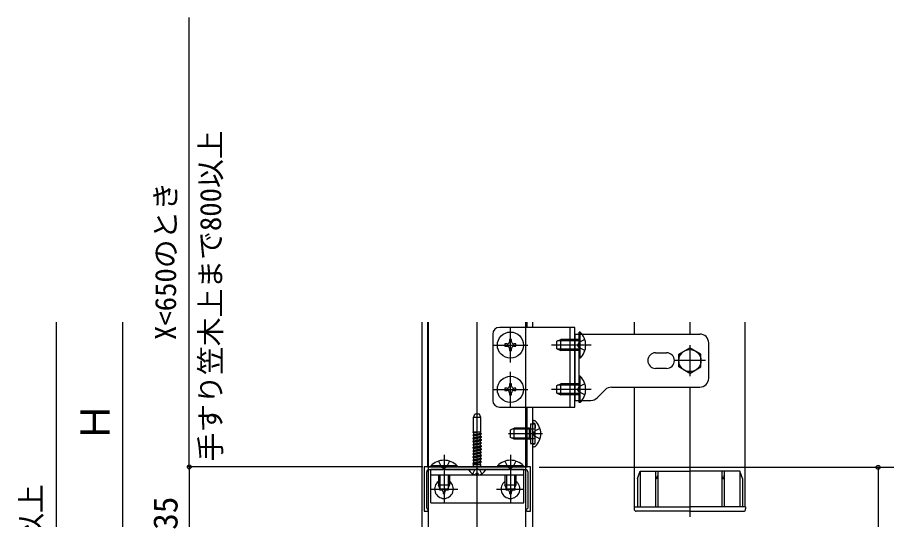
# Model space of a CAD drawing. Units: millimetres, scale not verified. Extents: x -876 to 875, y -1310 to 1303.
# Drawn here: x 177.4 to 569.8, y 48.9 to 275.7 of the extents above; entities that cross this region are included whole.
import ezdxf
from ezdxf.enums import TextEntityAlignment as Align

# ---------------------------------------------------------------- set-up
doc = ezdxf.new("R2010")
doc.units = ezdxf.units.MM
doc.header["$LTSCALE"] = 6
for name, color, linetype in [('0-2_YKK_11', 7, 'Continuous'), ('0-3_YKK_12', 2, 'Continuous'), ('0-4_YKK_13', 4, 'Continuous'), ('0-5_YKK_A1', 4, 'Continuous'), ('0-6_YKK_D', 6, 'Continuous'), ('0-8_YSS_K', 3, 'Continuous')]:
    doc.layers.add(name, color=color, linetype=linetype)
doc.styles.add('ＭＳ ゴシック', font='')
doc.styles.get('ＭＳ ゴシック').set_extended_font_data('MS Gothic')

msp = doc.modelspace()

# ---------------------------------------------------------------- linework, layer by layer
at = {"layer": '0-2_YKK_11'}
for points in [[(409, 72.721), (361, 72.721), (361, 52.721), (362.5, 52.721), (363, 53.221), (362.5, 53.721), (362.2, 54.021), (362.2, 70.521)], [(363.2, 71.521), (369.542, 71.521), (369.725, 71.641), (370.275, 71.641), (370.458, 71.521), (384.542, 71.521), (384.725, 71.641), (385.275, 71.641), (385.458, 71.521), (399.542, 71.521), (399.725, 71.641), (400.275, 71.641), (400.458, 71.521), (406.8, 71.521)], [(407.8, 70.521), (407.8, 54.021), (407.5, 53.721), (407, 53.221), (407.5, 52.721), (409, 52.721), (409, 72.721)]]:
    msp.add_lwpolyline(points, dxfattribs=at)
for centre, start, end in [((363.2, 70.521), 90.00001, 179.99999), ((406.8, 70.521), 0.00001, 89.99999)]:
    msp.add_arc(centre, 1, start, end, dxfattribs=at)
at = {"layer": '0-3_YKK_12'}
for p, q in [((362.5, 138.1), (362.5, 72.721)), ((407.5, 135.721), (407.5, 138.1)), ((410, 138.1), (410, 135.721)), ((456, 132.721), (456, 138.1)), ((481, 138.1), (481, 132.721)), ((506, 54.721), (506, 138.1)), ((456, 54.721), (456, 108.721)), ((481, 108.721), (481, 50.221)), ((407.5, 72.721), (407.5, 99.721)), ((410, 99.721), (410, 37.721)), ((362.5, 72.721), (407.5, 72.721))]:
    msp.add_line(p, q, dxfattribs=at)
msp.add_lwpolyline([(360, 138.1), (360, 37.721), (410, 37.721)], dxfattribs=at)
at = {"layer": '0-4_YKK_13'}
for p, q in [((400, 119.821), (400, 135.621)), ((427, 99.721), (427, 135.721)), ((431, 121.821), (431, 133.621)), ((392, 132.721), (392, 102.721)), ((421, 129.421), (422.7, 130.221)), ((431, 129.567), (421.31, 129.567)), ((431, 130.221), (422.7, 130.221)), ((429, 132.721), (485.5, 132.721)), ((429, 132.721), (429, 102.721)), ((431, 102.721), (431, 132.721)), ((392.1, 127.721), (407.9, 127.721)), ((401.5, 127.221), (402.5, 127.221)), ((436.5, 127.721), (418.5, 127.721)), ((421, 126.021), (421, 129.421)), ((421, 126.021), (422.7, 125.221)), ((431, 125.876), (421.31, 125.876)), ((481, 127.721), (481, 113.721)), ((489.5, 112.721), (489.5, 128.721)), ((431.509, 121.821), (431, 121.821)), ((465.5, 124.221), (470.5, 124.221)), ((488, 120.721), (474, 120.721)), ((400, 99.821), (400, 115.621)), ((470.5, 117.221), (465.5, 117.221)), ((421, 109.421), (422.7, 110.221)), ((431, 110.221), (422.7, 110.221)), ((431, 101.821), (431, 113.621)), ((392.1, 107.721), (407.9, 107.721)), ((401.5, 107.221), (402.5, 107.221)), ((436.5, 107.721), (418.5, 107.721)), ((421, 106.021), (421, 109.421)), ((421, 106.021), (422.7, 105.221)), ((431, 109.567), (421.31, 109.567)), ((442.828, 107.55), (439.172, 103.893)), ((445.657, 108.721), (485.5, 108.721)), ((431, 105.876), (421.31, 105.876)), ((429, 102.721), (436.343, 102.721)), ((395, 99.721), (429, 99.721)), ((431.509, 101.821), (431, 101.821)), ((383.384, 88.521), (383.384, 95.021)), ((386.07, 96.521), (383.93, 96.521)), ((385, 68.021), (385, 97.183)), ((386.616, 95.021), (386.07, 96.521)), ((386.616, 88.521), (386.616, 95.021)), ((409.1, 92.221), (411.1, 92.221)), ((410, 92.972), (410, 82.47)), ((410.574, 92.413), (410.329, 92.502)), ((410.545, 93.621), (410.743, 93.621)), ((411.1, 83.221), (411.1, 92.221)), ((411.1, 91.662), (411.1, 90.421)), ((383, 88.502), (383.033, 88.521)), ((383, 88.402), (383.752, 88.521)), ((383, 88.502), (383.12, 88.521)), ((383, 88.502), (383, 88.402)), ((383, 88.402), (383.5, 88.114)), ((383, 87.092), (387, 87.726)), ((383, 86.992), (387, 87.626)), ((383, 87.092), (383.5, 87.381)), ((383, 87.092), (383, 86.992)), ((383, 86.992), (383.5, 86.704)), ((383.033, 88.521), (386.616, 88.521)), ((383.5, 88.114), (385.431, 88.521)), ((383.5, 87.382), (383.5, 88.114)), ((383.5, 87.381), (386.5, 88.015)), ((383.5, 86.704), (386.5, 87.337)), ((383.5, 85.972), (383.5, 86.704)), ((383.5, 85.971), (386.5, 86.605)), ((386.5, 88.015), (386.5, 88.521)), ((387, 87.726), (386.5, 88.015)), ((387, 87.626), (386.5, 87.337)), ((386.5, 86.605), (386.5, 87.337)), ((387, 86.316), (386.5, 86.605)), ((387, 87.626), (387, 87.726)), ((414.504, 87.721), (399.087, 87.721)), ((400, 89.421), (401.7, 90.221)), ((408.6, 89.788), (400.78, 89.788)), ((401.7, 85.221), (401.7, 90.221)), ((408.6, 90.221), (401.7, 90.221)), ((408.6, 85.221), (408.6, 90.221)), ((410.256, 87.721), (410.865, 88.866)), ((410.256, 87.721), (410.865, 86.576)), ((413.326, 90.093), (410.865, 88.866)), ((413.326, 85.35), (410.865, 86.576)), ((383, 85.682), (387, 86.316)), ((383, 85.582), (387, 86.216)), ((383, 85.682), (383.5, 85.971)), ((383, 85.682), (383, 85.582)), ((383, 85.582), (383.5, 85.294)), ((383, 84.272), (387, 84.906)), ((383, 84.172), (387, 84.806)), ((383, 84.272), (383.5, 84.561)), ((383, 84.272), (383, 84.172)), ((383, 84.172), (383.5, 83.884)), ((383, 82.862), (387, 83.496)), ((383, 82.762), (387, 83.396)), ((383, 82.862), (383.5, 83.151)), ((383, 82.862), (383, 82.762)), ((383, 82.762), (383.5, 82.474)), ((383.5, 85.294), (386.5, 85.927)), ((383.5, 84.562), (383.5, 85.294)), ((383.5, 84.561), (386.5, 85.195)), ((383.5, 83.884), (386.5, 84.517)), ((383.5, 83.152), (383.5, 83.884)), ((383.5, 83.151), (386.5, 83.785)), ((383.5, 82.474), (386.5, 83.107)), ((383.5, 81.742), (383.5, 82.474)), ((387, 86.216), (386.5, 85.927)), ((386.5, 85.195), (386.5, 85.927)), ((387, 84.906), (386.5, 85.195)), ((387, 84.806), (386.5, 84.517)), ((386.5, 83.785), (386.5, 84.517)), ((387, 83.496), (386.5, 83.785)), ((387, 83.396), (386.5, 83.107)), ((386.5, 82.375), (386.5, 83.107)), ((387, 86.216), (387, 86.316)), ((387, 84.806), (387, 84.906)), ((387, 83.396), (387, 83.496)), ((408.6, 85.654), (400.78, 85.654)), ((408.6, 85.221), (401.7, 85.221)), ((410, 82.47), (410, 82.367)), ((410.574, 83.029), (410.329, 82.94)), ((411.1, 83.781), (411.1, 85.021)), ((383, 81.452), (387, 82.086)), ((383, 81.352), (387, 81.986)), ((383, 81.452), (383.5, 81.741)), ((383, 81.452), (383, 81.352)), ((383, 81.352), (383.5, 81.064)), ((383, 80.042), (387, 80.676)), ((383, 79.942), (387, 80.576)), ((383, 80.042), (383.5, 80.331)), ((383, 80.042), (383, 79.942)), ((383, 79.942), (383.5, 79.654)), ((383, 78.632), (387, 79.266)), ((383, 78.532), (387, 79.166)), ((383, 78.632), (383.5, 78.921)), ((383, 78.632), (383, 78.532)), ((383, 78.532), (383.5, 78.244)), ((383.5, 81.741), (386.5, 82.375)), ((383.5, 81.064), (386.5, 81.697)), ((383.5, 80.332), (383.5, 81.064)), ((383.5, 80.331), (386.5, 80.965)), ((383.5, 79.654), (386.5, 80.287)), ((383.5, 78.922), (383.5, 79.654)), ((383.5, 78.921), (386.5, 79.555)), ((383.5, 78.244), (386.5, 78.877)), ((387, 82.086), (386.5, 82.375)), ((387, 81.986), (386.5, 81.697)), ((386.5, 80.965), (386.5, 81.697)), ((387, 80.676), (386.5, 80.965)), ((387, 80.576), (386.5, 80.287)), ((386.5, 79.555), (386.5, 80.287)), ((387, 79.266), (386.5, 79.555)), ((387, 79.166), (386.5, 78.877)), ((386.5, 78.145), (386.5, 78.877)), ((387, 81.986), (387, 82.086)), ((387, 80.576), (387, 80.676)), ((387, 79.166), (387, 79.266)), ((410.545, 81.821), (410.743, 81.821)), ((370, 78.221), (370, 60.221)), ((383, 77.222), (387, 77.856)), ((383, 77.122), (387, 77.756)), ((383, 77.222), (383.5, 77.511)), ((383, 77.222), (383, 77.122)), ((383, 77.122), (383.5, 76.834)), ((383, 75.812), (387, 76.446)), ((383, 75.712), (387, 76.346)), ((383, 75.812), (383.5, 76.101)), ((383, 75.812), (383, 75.712)), ((383, 75.712), (383.5, 75.424)), ((383, 74.402), (387, 75.036)), ((383, 74.302), (387, 74.936)), ((383, 74.402), (383.5, 74.691)), ((383.5, 77.512), (383.5, 78.244)), ((383.5, 77.511), (386.5, 78.145)), ((383.5, 76.834), (386.5, 77.467)), ((383.5, 76.102), (383.5, 76.834)), ((383.5, 76.101), (386.5, 76.735)), ((383.5, 75.424), (386.5, 76.057)), ((383.5, 74.692), (383.5, 75.424)), ((383.5, 74.691), (386.5, 75.325)), ((383.5, 74.014), (386.5, 74.647)), ((387, 77.856), (386.5, 78.145)), ((387, 77.756), (386.5, 77.467)), ((386.5, 76.735), (386.5, 77.467)), ((387, 76.446), (386.5, 76.735)), ((387, 76.346), (386.5, 76.057)), ((386.5, 75.325), (386.5, 76.057)), ((387, 75.036), (386.5, 75.325)), ((387, 74.936), (386.5, 74.647)), ((386.5, 73.828), (386.5, 74.647)), ((387, 77.756), (387, 77.856)), ((387, 76.346), (387, 76.446)), ((387, 74.936), (387, 75.036)), ((400, 78.221), (400, 60.221)), ((364, 56.521), (364, 71.521)), ((375.9, 72.721), (364.1, 72.721)), ((375.9, 73.23), (375.9, 72.721)), ((388.596, 71.521), (381.404, 71.521)), ((382.95, 69.556), (383.855, 71.371)), ((383, 74.402), (383, 74.302)), ((383, 74.302), (383.5, 74.014)), ((383.38, 72.721), (383.38, 73.828)), ((383.38, 73.828), (386.62, 73.828)), ((383.5, 73.828), (383.5, 74.014)), ((385, 71.98), (383.855, 71.371)), ((385, 71.98), (386.145, 71.371)), ((387.05, 69.556), (386.145, 71.371)), ((386.62, 72.721), (386.62, 73.828)), ((405.9, 72.721), (394.1, 72.721)), ((405.9, 73.23), (405.9, 72.721)), ((457.3, 67.424), (458.5, 70.721)), ((458.5, 70.721), (458.5, 54.721)), ((458.5, 70.721), (481, 70.721)), ((465.5, 70.721), (465.5, 54.721)), ((466.5, 70.721), (466.5, 54.721)), ((503.5, 70.721), (481, 70.721)), ((495.5, 70.721), (495.5, 54.721)), ((496.5, 70.721), (496.5, 54.721)), ((503.5, 70.721), (503.5, 54.721)), ((504.7, 67.424), (503.5, 70.721)), ((406, 69.021), (364, 69.021)), ((367.5, 69.021), (367.5, 64.421)), ((368.154, 69.021), (368.154, 63.031)), ((370, 68.971), (370, 56.471)), ((371.846, 69.021), (371.846, 63.031)), ((385.425, 69.043), (385.425, 69.921)), ((397.5, 69.021), (397.5, 64.421)), ((398.154, 69.021), (398.154, 63.031)), ((400, 68.971), (400, 56.471)), ((401.846, 69.021), (401.846, 63.031)), ((457.3, 67.424), (457.3, 54.721)), ((504.7, 67.424), (504.7, 54.721)), ((368.3, 62.721), (367.5, 64.421)), ((371.7, 62.721), (372.5, 64.421)), ((398.3, 62.721), (397.5, 64.421)), ((401.7, 62.721), (402.5, 64.421)), ((363.75, 62.721), (376.25, 62.721)), ((371.7, 62.721), (368.3, 62.721)), ((369.585, 61.476), (369.585, 60.646)), ((393.75, 62.721), (406.25, 62.721)), ((401.7, 62.721), (398.3, 62.721)), ((399.585, 61.476), (399.585, 60.646)), ((455.8, 54.721), (455.8, 53.721)), ((455.8, 54.721), (481, 54.721)), ((481, 52.721), (456.8, 52.721)), ((506.2, 54.721), (481, 54.721)), ((481, 52.721), (505.2, 52.721)), ((506.2, 54.721), (506.2, 53.721))]:
    msp.add_line(p, q, dxfattribs=at)
for points in [[(363, 18.927), (363, 31.383), (363, 138.1)], [(407, 18.244), (407, 27.716), (407, 138.1)], [(429, 99.721), (429, 135.721), (395, 135.721)], [(431.509, 121.821), (431.509, 133.621), (431, 133.621)], [(400.5, 129.221), (400.5, 130.221), (399.5, 130.221), (399.5, 129.221)], [(431, 125.221), (422.7, 125.221), (422.7, 130.221)], [(433.611, 130.221), (430.833, 128.866), (430.224, 127.721)], [(398.5, 128.221), (397.5, 128.221), (397.5, 127.221), (398.5, 127.221)], [(399.5, 126.221), (399.5, 125.221), (400.5, 125.221), (400.5, 126.221)], [(402.5, 127.221), (402.5, 128.221), (401.5, 128.221)], [(433.611, 125.221), (430.833, 126.576), (430.224, 127.721)], [(481, 114.948), (476, 117.835), (476, 123.608), (481, 126.495)], [(481, 114.948), (486, 117.835), (486, 123.608), (481, 126.495)], [(400.5, 109.221), (400.5, 110.221), (399.5, 110.221), (399.5, 109.221)], [(431, 105.221), (422.7, 105.221), (422.7, 110.221)], [(433.611, 110.221), (430.833, 108.866), (430.224, 107.721)], [(431.509, 101.821), (431.509, 113.621), (431, 113.621)], [(398.5, 108.221), (397.5, 108.221), (397.5, 107.221), (398.5, 107.221)], [(399.5, 106.221), (399.5, 105.221), (400.5, 105.221), (400.5, 106.221)], [(402.5, 107.221), (402.5, 108.221), (401.5, 108.221)], [(433.611, 105.221), (430.833, 106.576), (430.224, 107.721)], [(386.616, 95.021), (383.384, 95.021), (383.93, 96.521)], [(409.1, 92.221), (409.1, 83.221), (411.1, 83.221)], [(410, 93.076), (410, 92.972), (410, 92.621)], [(401.7, 85.221), (400, 86.021), (400, 89.421)], [(408.6, 90.221), (409.1, 90.052), (409.486, 89.921)], [(408.6, 89.788), (409.1, 89.849), (409.7, 89.921)], [(409.486, 89.921), (410, 89.921), (410.6, 89.921)], [(408.6, 85.654), (409.1, 85.594), (409.7, 85.521)], [(408.6, 85.221), (409.1, 85.391), (409.486, 85.521)], [(409.486, 85.521), (410, 85.521), (410.6, 85.521)], [(367.5, 75.333), (368.855, 72.554), (370, 71.946)], [(372.5, 75.333), (371.145, 72.554), (370, 71.946)], [(397.5, 75.333), (398.855, 72.554), (400, 71.946)], [(402.5, 75.333), (401.145, 72.554), (400, 71.946)], [(364, 56.521), (406, 56.521), (406, 71.521), (364, 71.521)], [(375.9, 73.23), (364.1, 73.23), (364.1, 72.721)], [(405.9, 73.23), (394.1, 73.23), (394.1, 72.721)], [(372.5, 69.021), (372.5, 64.421), (367.5, 64.421)], [(384.575, 69.043), (384.575, 69.921), (385.425, 69.921)], [(402.5, 69.021), (402.5, 64.421), (397.5, 64.421)], [(368.105, 63.136), (367.925, 63.136), (367.925, 62.306), (368.755, 62.306)], [(371.245, 62.306), (372.075, 62.306), (372.075, 63.136), (371.895, 63.136)], [(398.105, 63.136), (397.925, 63.136), (397.925, 62.306), (398.755, 62.306)], [(401.245, 62.306), (402.075, 62.306), (402.075, 63.136), (401.895, 63.136)], [(369.585, 60.646), (370.415, 60.646), (370.415, 61.476)], [(399.585, 60.646), (400.415, 60.646), (400.415, 61.476)]]:
    msp.add_lwpolyline(points, dxfattribs=at)
for centre, radius in [((400, 127.721), 5.9), ((481, 120.721), 5), ((400, 107.721), 5.9)]:
    msp.add_circle(centre, radius, dxfattribs=at)
for centre, radius, start, end in [((395, 132.721), 3, 90, 180), ((425.768, 127.721), 8.232, 314.2189, 45.7811), ((485.5, 128.721), 4, 0, 90), ((398.5, 129.221), 1, 270, 0), ((398.5, 126.221), 1, 0, 90), ((401.5, 129.221), 1, 180, 270), ((401.5, 126.221), 1, 90, 180), ((465.5, 120.721), 3.5, 90, 270), ((470.5, 120.721), 3.5, 270, 90), ((425.768, 107.721), 8.232, 314.2189, 45.7811), ((485.5, 112.721), 4, 270, 0), ((398.5, 109.221), 1, 270, 0), ((398.5, 106.221), 1, 0, 90), ((401.5, 109.221), 1, 180, 270), ((401.5, 106.221), 1, 90, 180), ((445.657, 104.721), 4, 90, 134.99992), ((395, 102.721), 3, 180, 270), ((436.343, 106.721), 4, 270, 314.99992), ((410.545, 93.076), 0.545, 90, 180), ((410.5, 92.972), 0.5, 180, 250), ((410.3, 91.662), 0.8, 0, 70), ((410.6, 90.421), 0.5, 270, 0), ((410.743, 93.071), 0.55, 48.43917, 90), ((406, 87.721), 7.7, 311.56083, 48.43917), ((410.5, 82.47), 0.5, 110, 180), ((410.3, 83.781), 0.8, 290, 0), ((410.6, 85.021), 0.5, 0, 90), ((410.545, 82.367), 0.545, 180, 270), ((410.743, 82.371), 0.55, 270, 311.56083), ((370, 67.489), 8.232, 44.2189, 135.7811), ((400, 67.489), 8.232, 44.2189, 135.7811), ((381.404, 71.367), 0.154, 90, 207.28096), ((385, 73.221), 4.2, 207.28096, 264.19227), ((385, 73.221), 4.2, 275.80773, 332.71904), ((388.596, 71.367), 0.154, 332.71904, 90), ((370, 62.721), 4.25, 126.03188, 53.96812), ((400, 62.721), 4.25, 126.03188, 53.96812), ((368.755, 61.476), 0.83, 0, 90), ((371.245, 61.476), 0.83, 90, 180), ((398.755, 61.476), 0.83, 0, 90), ((401.245, 61.476), 0.83, 90, 180), ((456.8, 53.721), 1, 180, 270), ((505.2, 53.721), 1, 270, 0)]:
    msp.add_arc(centre, radius, start, end, dxfattribs=at)
for centre, major_axis, start_param, end_param in [((466, 68.804), (0, 1.38), 1.5707963, 4.712389), ((496, 68.804), (0, -1.38), 4.712389, 7.8539816)]:
    msp.add_ellipse(centre, major_axis=major_axis, ratio=0.362319, start_param=start_param, end_param=end_param, dxfattribs=at)
at = {"layer": '0-5_YKK_A1'}
msp.add_line((413.019, 72.538), (716, 72.538), dxfattribs=at)
at = {"layer": '0-6_YKK_D'}
for p, q in [((255, 272.187), (255, 275.687)), ((255, 72.721), (255, 272.187)), ((195, -112.191), (195, 138.1)), ((225, 49.721), (225, 138.1)), ((360.5, 72.721), (254, 72.721)), ((360.5, 72.721), (254, 72.721)), ((255, 72.721), (255, 37.721)), ((255, 72.721), (255, 69.221)), ((566, 72.538), (566, -112.191)), ((225, 37.721), (225, 58.506))]:
    msp.add_line(p, q, dxfattribs=at)
for centre in [(255, 72.721), (255, 72.721), (566, 72.538)]:
    msp.add_circle(centre, 0.875, dxfattribs=at)
at = {"layer": '0-8_YSS_K'}
msp.add_line((385, -110.279), (385, 138.1), dxfattribs=at)

# ---------------------------------------------------------------- texts
at = {"layer": '0-6_YKK_D', "style": 'ＭＳ ゴシック'}
for s, height, p in [('手すり笠木上まで800以上', 9.531, (272.216, 75.203)), ('X<650のとき', 9.531, (251.892, 130.01)), ('Ｈ', 13.2, (223, 83.888)), ('手すり笠木上まで1,100以上', 9.531, (191.227, -97.509)), ('35', 11, (253, 44.312))]:
    msp.add_text(s, height=height, rotation=90, dxfattribs=at).set_placement(p, align=Align.BOTTOM_LEFT)

doc.saveas('drawing.dxf')
